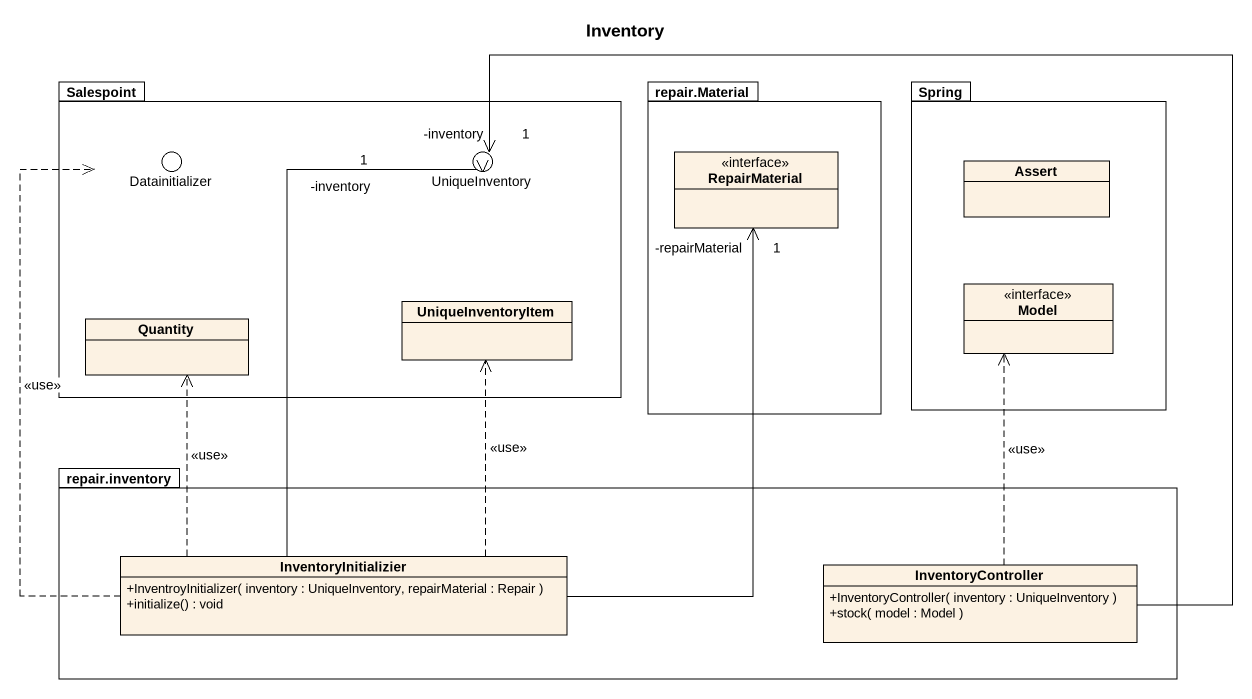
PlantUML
@startuml
title Inventory
allowmixing
hide circle
hide empty members
skinparam classAttributeIconSize 0
package Salespoint {
  class Quantity
  class UniqueInventoryItem
}
package "repair.Material" as repair_Material {
  interface RepairMaterial
}
package Spring {
  class Assert
  interface Model
}
() Datainitializer
() UniqueInventory
package "repair.inventory" as repair_inventory {
  class InventoryInitializier {
    +InventroyInitializer( inventory : UniqueInventory, repairMaterial : Repair )
    +initialize() : void
  }
  class InventoryController {
    +InventoryController( inventory : UniqueInventory )
    +stock( model : Model )
  }
}
Salespoint -left- Datainitializer
Salespoint -right- UniqueInventory
InventoryInitializier .up.> Datainitializer : <<use>>
InventoryInitializier "1\n-inventory" -up-> UniqueInventory
InventoryInitializier "-repairMaterial\n1" -up-> RepairMaterial
InventoryInitializier .up.> Quantity : <<use>>
InventoryInitializier .up.> UniqueInventoryItem : <<use>>
InventoryController "-inventory\n1" -up-> UniqueInventory
InventoryController .up.> Model : <<use>>
@enduml
